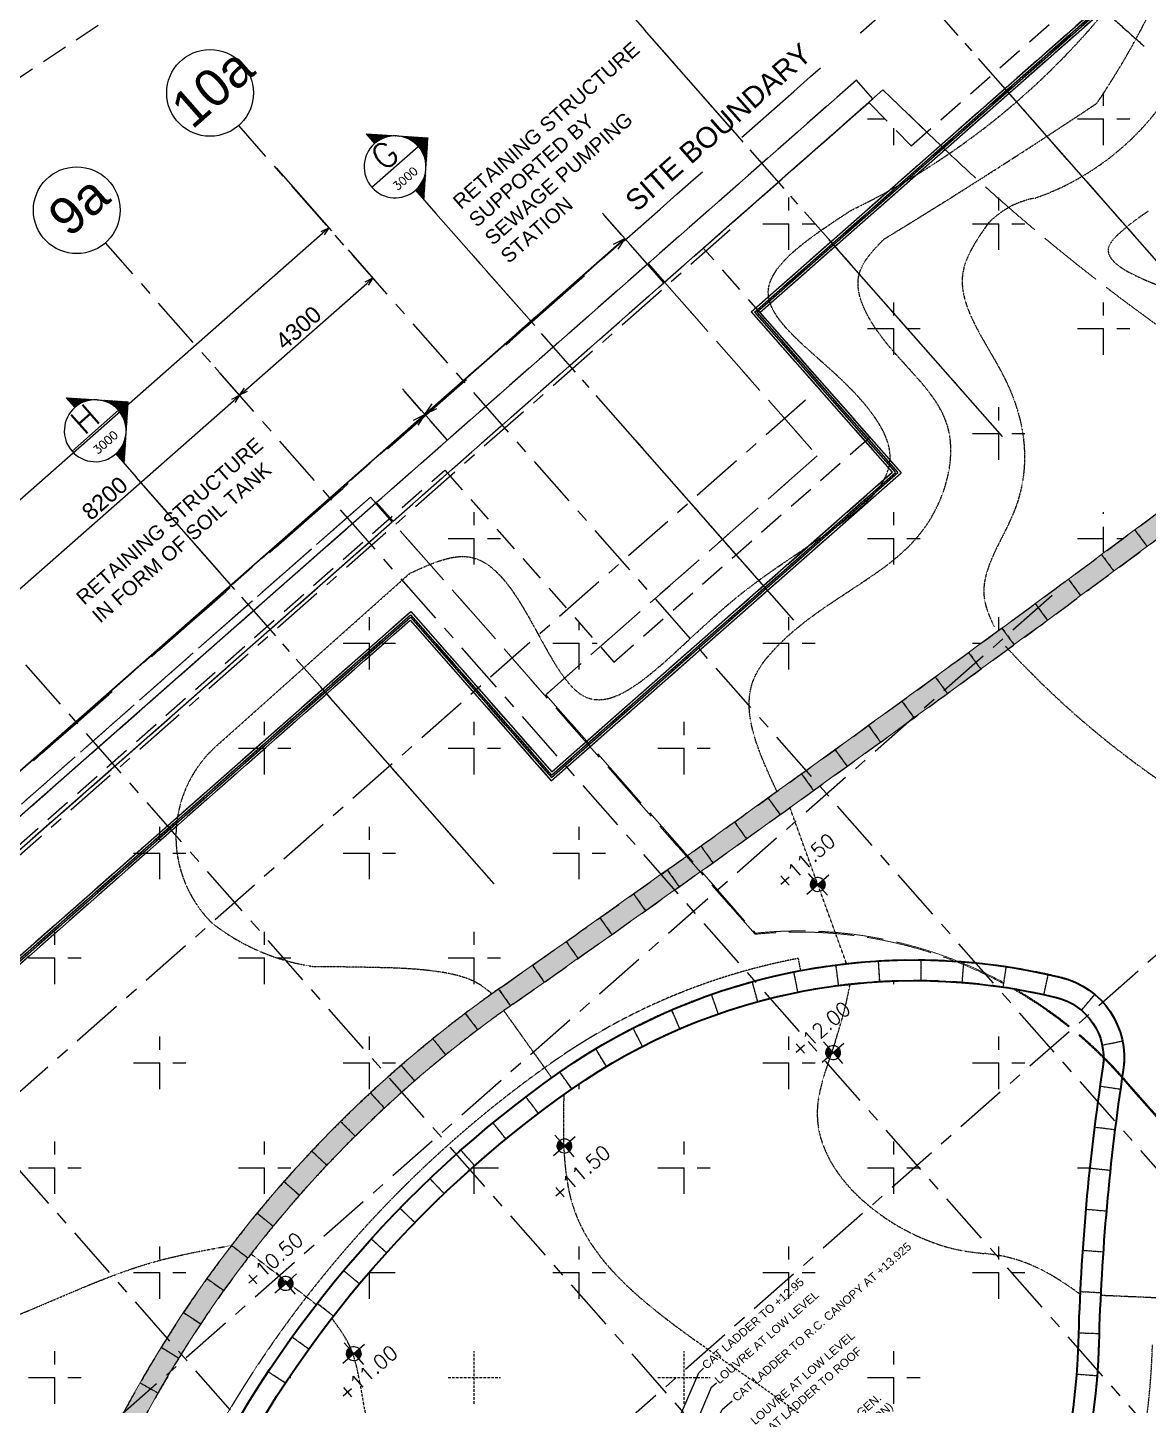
# Model space of a CAD drawing. Header units: millimetres. Extents: x 832728086 to 834530684, y 817551485 to 818349469.
# Drawn here: x 834313775 to 834340922, y 818011403 to 818044770 of the extents above; entities that cross this region are included whole.
import ezdxf
from ezdxf.enums import TextEntityAlignment as Align

# ---------------------------------------------------------------- set-up
doc = ezdxf.new("R2010")
doc.units = ezdxf.units.MM
doc.header["$LTSCALE"] = 100
for name, pattern in [('CENTER', [2, 1.25, -0.25, 0.25, -0.25]), ('Grid Line', [22.225, 12.7, -3.175, 3.175, -3.175]), ('Hidden', [9.525, 6.35, -3.175]), ('HIDDEN2', [4.7625, 3.175, -1.5875])]:
    doc.linetypes.add(name, pattern=pattern)
for name, color, linetype in [('+C-160', 160, 'Hidden'), ('000-Tactile-l', 8, 'Continuous'), ('DLN020__', 6, 'Continuous'), ('DLN030_1', 1, 'Continuous'), ('DLN040__', 7, 'Continuous'), ('DLN051__', 7, 'Continuous'), ('DLN052__', 7, 'Continuous'), ('DLN210__', 7, 'Continuous'), ('DLN240__', 1, 'Continuous'), ('DLN910__', 3, 'Continuous'), ('LEVEL', 7, 'Continuous'), ('MARK', 7, 'Continuous')]:
    doc.layers.add(name, color=color, linetype=linetype)
for name, color, linetype, lineweight in [('000-edge seating element-b', 4, 'Continuous', 20), ('000-edge seating element-h', 253, 'Continuous', 0), ('000-LAYOUT PROPOSAL W8', 1, 'Continuous', 35), ('A-WALL', 7, 'Continuous', 9), ('A030_2', 1, 'Continuous', 0)]:
    doc.layers.add(name, color=color, linetype=linetype, lineweight=lineweight)
doc.styles.add('romans', font='romans.shx')
doc.styles.get("Standard").update_dxf_attribs({"font": 'swiss.ttf'})
doc.styles.add('Swis721tBT', font='swissl.ttf')
doc.styles.add('SWISS MD BT', font='swiss.ttf')
doc.dimstyles.new('INTDIM', dxfattribs={"dimtxt": 200, "dimasz": 125, "dimexe": 100, "dimexo": 150, "dimgap": 80, "dimtad": 1, "dimdec": 0, "dimzin": 9, "dimdsep": 46, "dimtxsty": 'Swis721tBT', "dimblk": 'OPEN30', "dimcen": -125, "dimclrd": 256, "dimclre": 256, "dimclrt": 2, "dimaunit": 1, "dimadec": 1, "dimazin": 0, "dimtfac": 0.444444, "dimtdec": 0, "dimtix": 1, "dimtmove": 2, "dimatfit": 3, "dimldrblk": 'OPEN30', "dimfxl": 0, "dimtolj": 1, "dimlwd": -1, "dimlwe": -1, "dimarcsym": 0})

# ---------------------------------------------------------------- blocks, each defined once
blk = doc.blocks.new('_Open30')
at = {"color": 0, "linetype": 'ByBlock', "lineweight": -2}
for p, q in [((-1, 0.27), (0, 0)), ((0, 0), (-1, -0.27)), ((0, 0), (-1, 0))]:
    blk.add_line(p, q, dxfattribs=at)
blk = doc.blocks.new('*D24')
at = {"layer": 'Defpoints', "color": 0}
for p in [(834318210, 818036661), (834318911, 818035865), (834312055, 818031244)]:
    blk.add_point(p, dxfattribs=at)
at = {"layer": 'DLN030_1', "linetype": 'Continuous'}
for p, q in [((834318310, 818036549), (834318977, 818035790)), ((834312906, 818030580), (834318761, 818035733)), ((834312154, 818031131), (834312822, 818030373))]:
    blk.add_line(p, q, dxfattribs=at)
at = {"layer": 'DLN030_1', "xscale": 200, "yscale": 200, "zscale": 200}
for p, rotation in [((834318911, 818035865), 41.35019658542596), ((834312756, 818030448), 221.3501965854259)]:
    blk.add_blockref('_Open30', p, dxfattribs=dict(at, rotation=rotation))
at = {"layer": 'DLN030_1', "color": 2, "insert": (834315645, 818033371), "char_height": 400, "attachment_point": 5, "rotation": 41.3502, "style": 'Swis721tBT'}
blk.add_mtext('\\A1;8200', dxfattribs=at)
blk = doc.blocks.new('*D25')
at = {"layer": 'Defpoints', "color": 0}
for p in [(834321438, 818039502), (834322139, 818038706), (834318210, 818036661)]:
    blk.add_point(p, dxfattribs=at)
at = {"layer": 'DLN030_1', "linetype": 'Continuous'}
for p, q in [((834321538, 818039390), (834322205, 818038631)), ((834319061, 818035997), (834321989, 818038574)), ((834318310, 818036549), (834318977, 818035790))]:
    blk.add_line(p, q, dxfattribs=at)
at = {"layer": 'DLN030_1', "xscale": 200, "yscale": 200, "zscale": 200}
for p, rotation in [((834322139, 818038706), 41.35019658542596), ((834318911, 818035865), 221.3501965854259)]:
    blk.add_blockref('_Open30', p, dxfattribs=dict(at, rotation=rotation))
at = {"layer": 'DLN030_1', "color": 2, "insert": (834320337, 818037500), "char_height": 400, "attachment_point": 5, "rotation": 41.3502, "style": 'Swis721tBT'}
blk.add_mtext('\\A1;4300', dxfattribs=at)
blk = doc.blocks.new('*D27')
at = {"layer": 'Defpoints', "color": 0}
for p in [(834319694, 818041484), (834321070, 818039921), (834269173, 817997022)]:
    blk.add_point(p, dxfattribs=at)
at = {"layer": 'DLN030_1', "linetype": 'Continuous'}
for p, q in [((834319793, 818041372), (834321136, 818039846)), ((834270699, 817995591), (834320919, 818039789)), ((834269272, 817996909), (834270615, 817995384))]:
    blk.add_line(p, q, dxfattribs=at)
at = {"layer": 'DLN030_1', "xscale": 200, "yscale": 200, "zscale": 200}
for p, rotation in [((834321070, 818039921), 41.35019658542596), ((834270548, 817995459), 221.3501965854259)]:
    blk.add_blockref('_Open30', p, dxfattribs=dict(at, rotation=rotation))
at = {"layer": 'DLN030_1', "color": 2, "insert": (834294850, 818017825), "char_height": 400, "attachment_point": 1, "rotation": 41.3502, "line_spacing_factor": 0.938532, "style": 'Swis721tBT'}
blk.add_mtext('\\A1;67300', dxfattribs=at)
blk = doc.blocks.new('*X12')
at = {"color": 0}
for p, q in [((56740, 54725), (57147, 54725)), ((56753, 54738), (57135, 54738)), ((56765, 54750), (57122, 54750)), ((56778, 54762), (57110, 54762)), ((56790, 54775), (57097, 54775)), ((56803, 54788), (57085, 54788)), ((56815, 54800), (57072, 54800)), ((56828, 54812), (57060, 54812)), ((56840, 54825), (57047, 54825)), ((56853, 54838), (57035, 54838)), ((56865, 54850), (57022, 54850)), ((56878, 54862), (57010, 54862)), ((56890, 54875), (56997, 54875)), ((56903, 54888), (56985, 54888)), ((56915, 54900), (56972, 54900)), ((56928, 54912), (56960, 54912)), ((56940, 54925), (56947, 54925)), ((56428, 54412), (56428, 54412)), ((56440, 54425), (56442, 54425)), ((56453, 54438), (56456, 54438)), ((56465, 54450), (56471, 54450)), ((56478, 54462), (56487, 54462)), ((56490, 54475), (56503, 54475)), ((56503, 54488), (56521, 54488)), ((56515, 54500), (56540, 54500)), ((56528, 54512), (56560, 54512)), ((56540, 54525), (56582, 54525)), ((56553, 54538), (56606, 54538)), ((56565, 54550), (56632, 54550)), ((56578, 54562), (56661, 54562)), ((56590, 54575), (56694, 54575)), ((56603, 54588), (56732, 54588)), ((56615, 54600), (56781, 54600)), ((56628, 54612), (56853, 54612)), ((56640, 54625), (57247, 54625)), ((56653, 54638), (57235, 54638)), ((56665, 54650), (57222, 54650)), ((56678, 54662), (57210, 54662)), ((56690, 54675), (57197, 54675)), ((56703, 54688), (57185, 54688)), ((56715, 54700), (57172, 54700)), ((56728, 54712), (57160, 54712)), ((57034, 54612), (57260, 54612)), ((57107, 54600), (57272, 54600)), ((57155, 54588), (57285, 54588)), ((57194, 54575), (57297, 54575)), ((57227, 54562), (57310, 54562)), ((57256, 54550), (57322, 54550)), ((57282, 54538), (57335, 54538)), ((57305, 54525), (57347, 54525)), ((57327, 54512), (57360, 54512)), ((57348, 54500), (57372, 54500)), ((57366, 54488), (57385, 54488)), ((57384, 54475), (57397, 54475)), ((57401, 54462), (57410, 54462)), ((57417, 54450), (57422, 54450)), ((57432, 54438), (57435, 54438)), ((57446, 54425), (57447, 54425)), ((57460, 54412), (57460, 54412)), ((56078, 54062), (56219, 54062)), ((56090, 54075), (56223, 54075)), ((56103, 54088), (56227, 54088)), ((56115, 54100), (56231, 54100)), ((56128, 54112), (56235, 54112)), ((56140, 54125), (56239, 54125)), ((56153, 54138), (56244, 54138)), ((56165, 54150), (56249, 54150)), ((56178, 54162), (56254, 54162)), ((56190, 54175), (56260, 54175)), ((56203, 54188), (56265, 54188)), ((56215, 54200), (56271, 54200)), ((56228, 54212), (56278, 54212)), ((56240, 54225), (56284, 54225)), ((56253, 54238), (56291, 54238)), ((56265, 54250), (56298, 54250)), ((56278, 54262), (56306, 54262)), ((56290, 54275), (56314, 54275)), ((56303, 54288), (56322, 54288)), ((56315, 54300), (56331, 54300)), ((56328, 54312), (56340, 54312)), ((56340, 54325), (56349, 54325)), ((56353, 54338), (56359, 54338)), ((56365, 54350), (56369, 54350)), ((56378, 54362), (56380, 54362)), ((56390, 54375), (56391, 54375)), ((56403, 54388), (56403, 54388)), ((57485, 54388), (57485, 54388)), ((57496, 54375), (57497, 54375)), ((57508, 54362), (57510, 54362)), ((57518, 54350), (57522, 54350)), ((57529, 54338), (57535, 54338)), ((57538, 54325), (57547, 54325)), ((57548, 54312), (57560, 54312)), ((57557, 54300), (57572, 54300)), ((57565, 54288), (57585, 54288)), ((57574, 54275), (57597, 54275)), ((57582, 54262), (57610, 54262)), ((57589, 54250), (57622, 54250)), ((57596, 54238), (57635, 54238)), ((57603, 54225), (57647, 54225)), ((57610, 54212), (57660, 54212)), ((57616, 54200), (57672, 54200)), ((57622, 54188), (57685, 54188)), ((57628, 54175), (57697, 54175)), ((57634, 54162), (57710, 54162)), ((57639, 54150), (57722, 54150)), ((57644, 54138), (57735, 54138)), ((57648, 54125), (57747, 54125)), ((57653, 54112), (57760, 54112)), ((57657, 54100), (57772, 54100)), ((57661, 54088), (57785, 54088)), ((57665, 54075), (57797, 54075)), ((57668, 54062), (57810, 54062)), ((55890, 53875), (56194, 53875)), ((55903, 53888), (56194, 53888)), ((55915, 53900), (56194, 53900)), ((55928, 53912), (56195, 53912)), ((55940, 53925), (56196, 53925)), ((55953, 53938), (56197, 53938)), ((55965, 53950), (56198, 53950)), ((55978, 53962), (56200, 53962)), ((55990, 53975), (56201, 53975)), ((56003, 53988), (56203, 53988)), ((56015, 54000), (56206, 54000)), ((56028, 54012), (56208, 54012)), ((56040, 54025), (56210, 54025)), ((56053, 54038), (56213, 54038)), ((56065, 54050), (56216, 54050)), ((57671, 54050), (57822, 54050)), ((57674, 54038), (57835, 54038)), ((57677, 54025), (57847, 54025)), ((57680, 54012), (57860, 54012)), ((57682, 54000), (57872, 54000)), ((57684, 53988), (57885, 53988)), ((57686, 53975), (57897, 53975)), ((57688, 53962), (57910, 53962)), ((57689, 53950), (57922, 53950)), ((57691, 53938), (57935, 53938)), ((57692, 53925), (57947, 53925)), ((57692, 53912), (57960, 53912)), ((57693, 53900), (57972, 53900)), ((57694, 53888), (57985, 53888)), ((57694, 53875), (57997, 53875))]:
    blk.add_line(p, q, dxfattribs=at)
blk = doc.blocks.new('SECHL-B')
at = {"layer": 'MARK'}
for p, q in [((0, 2561), (1061, 1500)), ((0, 2561), (0, 2250)), ((-750, 1500), (750, 1500)), ((0, 439), (1061, 1500)), ((0, 750), (0, 0))]:
    blk.add_line(p, q, dxfattribs=at)
for start, end in [(90, 270), (270, 90)]:
    blk.add_arc((0, 1500), 750, start, end, dxfattribs=at)
at = {"layer": 'MARK', "rotation": 269.9999999999879}
blk.add_blockref('*X12', (-53868, 58444), dxfattribs=at)
at = {"layer": 'MARK', "style": 'romans'}
for tag, height, p in [('SECHL1', 600, (0, 1875)), ('SECHL2', 200, (0, 1125))]:
    blk.add_attdef(tag, text='', height=height, rotation=360, dxfattribs=at).set_placement(p, align=Align.MIDDLE)
blk = doc.blocks.new('*X5')
at = {"color": 0}
for p, q in [((45956, 42700), (46156, 42700)), ((45956, 42694), (46156, 42694)), ((45957, 42688), (46156, 42688)), ((45957, 42681), (46156, 42681)), ((45958, 42675), (46156, 42675)), ((45959, 42669), (46156, 42669)), ((45960, 42662), (46156, 42662)), ((45962, 42656), (46156, 42656)), ((45964, 42650), (46156, 42650)), ((45965, 42644), (46156, 42644)), ((45968, 42638), (46156, 42638)), ((45970, 42631), (46156, 42631)), ((45973, 42625), (46156, 42625)), ((45975, 42619), (46156, 42619)), ((45978, 42612), (46156, 42612)), ((45982, 42606), (46156, 42606)), ((45986, 42600), (46156, 42600)), ((45990, 42594), (46156, 42594)), ((45994, 42588), (46156, 42588)), ((45999, 42581), (46156, 42581)), ((46004, 42575), (46156, 42575)), ((46009, 42569), (46156, 42569)), ((46015, 42562), (46156, 42562)), ((46022, 42556), (46156, 42556)), ((46029, 42550), (46156, 42550)), ((46037, 42544), (46156, 42544)), ((46047, 42538), (46156, 42538)), ((46057, 42531), (46156, 42531)), ((46069, 42525), (46156, 42525)), ((46083, 42519), (46156, 42519)), ((46102, 42512), (46156, 42512)), ((46133, 42506), (46156, 42506))]:
    blk.add_line(p, q, dxfattribs=at)
blk = doc.blocks.new('*X4')
at = {"color": 0}
for p, q in [((46156, 42900), (46200, 42900)), ((46156, 42894), (46222, 42894)), ((46156, 42888), (46238, 42888)), ((46156, 42881), (46250, 42881)), ((46156, 42875), (46261, 42875)), ((46156, 42869), (46271, 42869)), ((46156, 42862), (46279, 42862)), ((46156, 42856), (46287, 42856)), ((46156, 42850), (46294, 42850)), ((46156, 42844), (46300, 42844)), ((46156, 42838), (46306, 42838)), ((46156, 42831), (46311, 42831)), ((46156, 42825), (46316, 42825)), ((46156, 42819), (46320, 42819)), ((46156, 42812), (46324, 42812)), ((46156, 42806), (46328, 42806)), ((46156, 42800), (46332, 42800)), ((46156, 42794), (46335, 42794)), ((46156, 42788), (46338, 42788)), ((46156, 42781), (46341, 42781)), ((46156, 42775), (46343, 42775)), ((46156, 42769), (46345, 42769)), ((46156, 42762), (46347, 42762)), ((46156, 42756), (46349, 42756)), ((46156, 42750), (46351, 42750)), ((46156, 42744), (46352, 42744)), ((46156, 42738), (46353, 42738)), ((46156, 42731), (46354, 42731)), ((46156, 42725), (46355, 42725)), ((46156, 42719), (46355, 42719)), ((46156, 42712), (46356, 42712)), ((46156, 42706), (46356, 42706))]:
    blk.add_line(p, q, dxfattribs=at)
blk = doc.blocks.new('ELFIN')
at = {"layer": 'LEVEL'}
for p, q in [((0, 0.5), (0, 0)), ((0, 0), (-0.5, 0)), ((0, 0), (0, -0.5)), ((0.5, 0), (0, 0))]:
    blk.add_line(p, q, dxfattribs=at)
for start, end in [(90, 180), (180, 270), (0, 90), (270, 0)]:
    blk.add_arc((0, 0), 0.25, start, end, dxfattribs=at)
at = {"layer": 'LEVEL', "xscale": 0.00125, "yscale": 0.00125, "zscale": 0.00125}
for name in ['*X4', '*X5']:
    blk.add_blockref(name, (-57.695, -53.381), dxfattribs=at)
at = {"layer": 'LEVEL', "style": 'romans'}
blk.add_attdef('ELFIN', (0.254, 0.347), '', height=0.5, dxfattribs=at)
blk = doc.blocks.new('tactile')
at = {"layer": '000-Tactile-l', "ltscale": 5e-05}
for radius, start, end in [(19.691, 262.7741, 352.5381), (19.516, 262.7863, 352.5256), (19.341, 262.7987, 352.513)]:
    blk.add_arc((834323.328, 818015.51), radius, start, end, dxfattribs=at)
blk = doc.blocks.new('A$C062A3D83')
at = {"layer": '+C-160', "ltscale": 10}
for p, q in [((18266, 33315), (9599, 43164)), ((14052, 29606), (5384, 39455)), ((9001, 25161), (333, 35010)), ((1740, 18771), (-6927, 28620))]:
    blk.add_line(p, q, dxfattribs=at)
at = {"layer": '+C-160'}
for p, q in [((7968, 32626, 0), (17171, 40726, 0)), ((11845, 36645), (16835, 41036)), ((8045, 32621, 0), (17212, 40689, 0)), ((8102, 32617, 0), (17241, 40662, 0)), ((8179, 32612, 0), (17282, 40624, 0)), ((10517, 38234, 0), (5473, 33795, 0)), ((10914, 37784, 0), (10517, 38234, 0)), ((5869, 33344, 0), (10914, 37784, 0)), ((16502, 36665), (16502, 37935)), ((6808, 34170), (10813, 37695)), ((10813, 37695), (11845, 36645)), ((10787, 37300), (11201, 37300)), ((11422, 36665), (11422, 37076)), ((15867, 37300), (17137, 37300)), ((8882, 34125), (8882, 35395)), ((13962, 34125), (13962, 35395)), ((5454, 33778, 0), (4363, 35019, 0)), ((8247, 34760), (9517, 34760)), ((13327, 34760), (14597, 34760)), ((66, 30137, 0), (4909, 34398, 0)), ((4909, 34398, 0), (66, 30137, 0)), ((10838, 29591), (6808, 34170)), ((5454, 33778, 0), (-1104, 28007, 0)), ((5851, 33328, 0), (5454, 33778, 0)), ((5473, 33795, 0), (5869, 33344, 0)), ((-707, 27556, 0), (5851, 33328, 0)), ((11422, 31585), (11422, 32855)), ((16502, 31585), (16502, 32855)), ((7968, 32626, 0), (11386, 28742, 0)), ((8045, 32621, 0), (11463, 28737, 0)), ((8102, 32617, 0), (11520, 28733, 0)), ((8179, 32612, 0), (11598, 28728, 0)), ((10787, 32220), (12057, 32220)), ((15867, 32220), (17137, 32220)), ((612, 29517, 0), (-479, 30757, 0)), ((-11033, 20369, 0), (66, 30137, 0)), ((66, 30137, 0), (-11033, 20369, 0)), ((13962, 29045), (13962, 30315)), ((4644, 24140), (10838, 29591)), ((13327, 29680), (14597, 29680)), ((-9781, 19704), (548, 28795)), ((548, 28795), (4644, 24140)), ((3126, 21272), (11598, 28728, 0)), ((3131, 21350, 0), (11520, 28733, 0)), ((3135, 21406), (11463, 28737, 0)), ((3140, 21484, 0), (11386, 28742, 0)), ((-1122, 27991, 0), (-49616, -14688, 0)), ((-726, 27540, 0), (-1122, 27991, 0)), ((-1104, 28007, 0), (-707, 27556, 0)), ((1262, 26505), (1262, 27775)), ((11422, 26505), (11422, 27775)), ((16502, 26785), (16502, 27775)), ((-48770, -14742, 0), (-726, 27540, 0)), ((627, 27140), (1897, 27140)), ((10787, 27140), (12057, 27140)), ((15867, 27140), (16981, 27140)), ((-22948, 5414, 0), (-279, 25367, 0)), ((-279, 25367, 0), (3140, 21484)), ((-22912, 5373, 0), (-283, 25290, 0)), ((-22885, 5343, 0), (-287, 25233, 0)), ((-22849, 5301, 0), (-292, 25156, 0)), ((-1278, 23965), (-1278, 25235)), ((-292, 25156, 0), (3126, 21272)), ((-287, 25233, 0), (3131, 21350)), ((-283, 25290, 0), (3135, 21406)), ((3802, 23965), (3802, 25098)), ((8882, 23965), (8882, 25235)), ((13962, 24912), (13962, 25235)), ((-1913, 24600), (-643, 24600)), ((3167, 24600), (4240, 24600)), ((8247, 24600), (9517, 24600)), ((13327, 24600), (13537, 24600)), ((-3818, 21425), (-3818, 22695)), ((1262, 21425), (1262, 22695)), ((6342, 21425), (6342, 22695)), ((-4453, 22060), (-3183, 22060)), ((627, 22060), (1897, 22060)), ((5707, 22060), (6977, 22060)), ((-6358, 18885), (-6358, 20155)), ((-1278, 18885), (-1278, 20155)), ((3802, 18885), (3802, 20155)), ((-6993, 19520), (-5723, 19520)), ((-1913, 19520), (-643, 19520)), ((3167, 19520), (4437, 19520)), ((-8898, 16345), (-8898, 17615)), ((-3818, 16345), (-3818, 17615)), ((1262, 16345), (1262, 17615)), ((-9533, 16980), (-8263, 16980)), ((-4453, 16980), (-3183, 16980)), ((627, 16980), (1897, 16980)), ((11422, 16345), (11422, 16423)), ((-6358, 13805), (-6358, 15075)), ((-1278, 13805), (-1278, 15075)), ((8882, 13805), (8882, 15075)), ((13962, 13805), (13962, 15075)), ((-6993, 14440), (-5723, 14440)), ((-1913, 14440), (-643, 14440)), ((8247, 14440), (9517, 14440)), ((13327, 14440), (14597, 14440)), ((3802, 13805), (3802, 13930)), ((-8898, 11265), (-8898, 12535)), ((-3818, 11265), (-3818, 12535)), ((6342, 11265), (6342, 12535)), ((11422, 11265), (11422, 12535)), ((-9533, 11900), (-8263, 11900)), ((-4453, 11900), (-3183, 11900)), ((1212, 11900), (1897, 11900)), ((1262, 11265), (1262, 11944)), ((5707, 11900), (6977, 11900)), ((10787, 11900), (12057, 11900)), ((15867, 11900), (16168, 11900)), ((-6358, 8725), (-6358, 9995)), ((3802, 8725), (3802, 9995)), ((8882, 8725), (8882, 9995)), ((13962, 8725), (13962, 9995)), ((-6993, 9360), (-5723, 9360)), ((-1289, 9360), (-643, 9360)), ((-1278, 8725), (-1278, 9372)), ((3167, 9360), (4437, 9360)), ((8247, 9360), (9517, 9360)), ((13327, 9360), (14597, 9360)), ((-8898, 6185), (-8898, 7455)), ((11422, 6185), (11422, 7455)), ((-9533, 6820), (-8263, 6820)), ((-3224, 6820), (-3183, 6820)), ((10787, 6820), (12057, 6820))]:
    blk.add_line(p, q, dxfattribs=at)
at = {"layer": '+C-160', "lineweight": 18, "ltscale": 2}
for p, q in [((11159, 37999), (5870, 33345)), ((12248, 36953), (11159, 37999)), ((5870, 33345), (9569, 29141)), ((9569, 29141), (2993, 23353)), ((-1254, 28141), (-49749, -14538)), ((-1254, 28141), (-49749, -14538)), ((-49749, -14538), (-1254, 28141)), ((8064, 17553), (-1254, 28141)), ((2993, 23353), (8074, 17579)), ((50716, -24251), (17025, 13988)), ((17044, 14005), (31430, -2304))]:
    blk.add_line(p, q, dxfattribs=at)
at = {"layer": '+C-160', "ltscale": 0.04}
for p, q in [((17257, 27345), (17555, 26944)), ((16454, 26749), (16752, 26348)), ((15650, 26155), (15947, 25752)), ((14845, 25561), (15142, 25158)), ((14039, 24969), (14335, 24566)), ((13233, 24378), (13528, 23974)), ((12425, 23788), (12720, 23384)), ((11617, 23199), (11911, 22795)), ((10808, 22611), (11101, 22207)), ((9998, 22025), (10291, 21620)), ((9187, 21440), (9479, 21034)), ((8375, 20856), (8667, 20450)), ((7563, 20273), (7854, 19866)), ((6749, 19691), (7040, 19284)), ((5935, 19111), (6225, 18704)), ((5120, 18532), (5409, 18124)), ((4303, 17954), (4592, 17546)), ((3487, 17377), (3775, 16968)), ((2669, 16802), (2956, 16393)), ((10085, 16313), (10021, 16809)), ((11081, 16406), (11051, 16905)), ((12080, 16431), (12085, 16931)), ((13079, 16387), (13118, 16885)), ((14072, 16274), (14146, 16768)), ((8126, 15921), (7994, 16403)), ((9099, 16151), (9001, 16641)), ((15055, 16092), (15163, 16580)), ((1850, 16227), (2138, 15818)), ((7171, 15625), (7006, 16097)), ((15967, 15712), (16289, 16094)), ((6239, 15263), (6042, 15723)), ((1042, 15638), (1344, 15239)), ((255, 15022), (570, 14633)), ((5334, 14838), (5106, 15283)), ((4460, 14351), (4202, 14780)), ((16469, 14868), (16959, 14969)), ((-511, 14379), (-184, 14001)), ((3622, 13806), (3335, 14215)), ((-1256, 13711), (-916, 13345)), ((16414, 13876), (16909, 13805)), ((2814, 13217), (2512, 13615)), ((-1977, 13019), (-1625, 12664)), ((2029, 12597), (1712, 12984)), ((16281, 12885), (16778, 12823)), ((-2675, 12303), (-2311, 11960)), ((1268, 11949), (937, 12324)), ((16167, 11892), (16664, 11839)), ((-3348, 11563), (-2973, 11233)), ((531, 11273), (186, 11635)), ((-3996, 10802), (-3610, 10484)), ((-180, 10570), (-538, 10919)), ((16071, 10896), (16569, 10853)), ((-4618, 10019), (-4221, 9714)), ((-864, 9841), (-1235, 10176)), ((15993, 9899), (16492, 9865)), ((-1521, 9087), (-1904, 9408)), ((-5213, 9215), (-4807, 8925)), ((15934, 8901), (16433, 8876)), ((-5781, 8392), (-5365, 8115)), ((-2149, 8309), (-2544, 8615)), ((-2747, 7507), (-3153, 7799)), ((15893, 7902), (16393, 7886)), ((-6321, 7551), (-5896, 7288)), ((-6833, 6692), (-6399, 6443)), ((-3315, 6684), (-3731, 6960)), ((15847, 6903), (16345, 6865))]:
    blk.add_line(p, q, dxfattribs=at)
at = {"layer": '+C-160', "ltscale": 5e-05}
for p, q in [((-5028, 22074), (-299, 26295)), ((10278, 16840), (8906, 20621)), ((3140, 14077), (1977, 15704)), ((-4147, 9811), (-2565, 8587)), ((16430, 8814), (23721, 8498))]:
    blk.add_line(p, q, dxfattribs=at)
at = {"layer": '+C-160', "ltscale": 0.01}
blk.add_line((9105, 16967), (9160, 16672), dxfattribs=at)
at = {"layer": '+C-160', "ltscale": 0.1}
for p, q in [((1262, 6185), (1262, 7455)), ((6342, 6185), (6342, 7455)), ((627, 6820), (1897, 6820)), ((5707, 6820), (6977, 6820))]:
    blk.add_line(p, q, dxfattribs=at)
at = {"layer": '+C-160'}
blk.add_polyline3d([(-7056, 40086, 0), (-15384, 34549, 0), (-17735, 32987, 0), (-20648, 31035, 0), (-23547, 29062, 0), (-24202, 28612, 0), (-27563, 26278, 0), (-31550, 23455, 0), (-32197, 22992, 0), (-35510, 20592, 0), (-37489, 19138, 0), (-39440, 17689, 0), (-40930, 16573, 0), (-47399, 11707, 0), (-55390, 5696, 0), (-63209, -545, 0), (-66288, -3003, 0), (-67610, -4057, 0), (-71028, -6786, 0), (-78847, -13027, 0), (-86666, -19268, 0), (-88540, -20678, 0)], dxfattribs=at)
at = {"layer": '+C-160', "ltscale": 3}
blk.add_arc((46572, 72293), 44165, 222.6243, 277.571, dxfattribs=at)
at = {"layer": '+C-160', "ltscale": 5e-05}
for centre, radius, start, end in [((2499, 51482), 18197, 295.7008, 323.7069), ((725, 48260), 18863, 325.8642, 334.6187), ((12726, 41451), 6430, 289.165, 340.6184), ((-66877, 162399), 149936, 301.37254, 303.71105), ((15216, 33326), 2087, 100.4702, 136.4202), ((20858, 30036), 5997, 123.0358, 132.219), ((17412, 33828), 873, 131.9253, 150.4928), ((16908, 34114), 294, 150.7305, 214.3393), ((17297, 34366), 757, 213.4747, 233.7502), ((18084, 35390), 2048, 232.9292, 242.4739), ((20080, 39320), 6456, 242.8814, 250.2917), ((30527, 39587), 22266, 222.5201, 256.3851), ((-3017, 19919), 2948, 133.0253, 224.9665), ((-1884, 21917), 5198, 231.7471, 261.9912), ((-1936, 57265), 40501, 269.0058, 269.1754), ((-3187, -73790), 90560, 88.48962, 89.57713), ((-1195, 3256), 13489, 85.4995, 88.3257), ((-722, 9012), 7713, 81.7408, 85.6401), ((-231, 12297), 4393, 76.5982, 81.9288), ((193, 14038), 2600, 69.8094, 76.7988), ((530, 14924), 1653, 56.5515, 70.1644), ((-82, 14096), 2681, 48.7187, 55.3832), ((1738, 17880), 8760, 345.0163, 349.9144), ((-2147, 18968), 12795, 341.8148, 344.8071), ((92469, -12720), 86987, 161.43529, 161.95163), ((16022, 12238), 6570, 162.3414, 165.4082), ((13054, 13009), 3503, 165.3829, 170.7724), ((31292, 12902), 27873, 178.4217, 180.1649), ((11752, 13216), 2185, 170.6436, 202.9666), ((12704, 12812), 9284, 179.9368, 185.0563), ((12458, 13486), 2940, 202.4556, 214.7186), ((9135, 12502), 5701, 185.111, 190.5091), ((13285, 14069), 3952, 214.8341, 226.7461), ((7167, 12104), 3695, 190.0054, 214.325), ((14207, 15091), 5328, 227.053, 250.5634), ((8598, 13059), 5415, 214.1421, 222.6546), ((13836, 14000), 4176, 250.3819, 260.9453), ((14472, 18587), 8807, 261.5586, 264.3854), ((12886, 3183), 6679, 81.2033, 83.7736), ((13384, 6375), 3449, 69.8069, 81.2842), ((10833, 15162), 8483, 222.8708, 230.4026), ((13136, 5753), 4118, 61.9124, 69.5475), ((11817, 3378), 6835, 52.9913, 61.5295), ((17190, 22847), 18457, 230.4012, 234.8398), ((-8710, 3326), 8173, 34.4814, 37.0899), ((-4690, 6092), 3294, 30.1378, 34.4027), ((-3683, 6677), 2129, 17.0875, 30.1467), ((-4933, 6281), 3440, 11.1429, 17.2669), ((-8725, 5497), 7312, 9.4875, 11.4302)]:
    blk.add_arc(centre, radius, start, end, dxfattribs=at)
at = {"layer": '+C-160', "lineweight": 18, "ltscale": 2}
for centre, radius, start, end in [((46572, 72293), 49265, 225.8354, 266.4194), ((9131, 7187), 10420, 40.7443, 95.8752), ((9139, 7250), 10384, 68.1919, 95.8874), ((9132, 7190), 10442, 40.7412, 68.2787)]:
    blk.add_arc(centre, radius, start, end, dxfattribs=at)
at = {"layer": '+C-160'}
for centre, radius, start, end in [((-386888, 571159), 677545, 305.017774, 307.004853), ((-386888, 571159), 678045, 305.017774, 307.004853), ((11938, 1953), 14979, 76.3534, 125.0178), ((11938, 1953), 14979, 76.3534, 125.0178), ((11938, 1953), 14479, 76.3534, 125.0178), ((11938, 1953), 14479, 76.3534, 125.0178), ((15000, 14565), 2000, 351.3444, 76.3534), ((15000, 14565), 2000, 351.3444, 76.3534), ((18969, -8082), 29732, 125.0178, 154.7015), ((15000, 14565), 1500, 351.3444, 76.3534), ((15000, 14565), 1500, 351.3444, 76.3534), ((18969, -8082), 29232, 125.0178, 154.7015), ((18969, -8082), 27232, 125.0178, 154.7015), ((18969, -8082), 27232, 125.0178, 154.7015), ((70006, 6192), 54140, 171.3444, 178.4469), ((70006, 6192), 54140, 171.3444, 178.4469), ((70006, 6192), 53640, 171.3444, 178.4469), ((70006, 6192), 53640, 171.3444, 178.4469), ((18969, -8082), 26732, 125.0178, 154.7015), ((18969, -8082), 26732, 125.0178, 154.7015), ((595, 8067), 15297, 311.8583, 358.4714), ((595, 8067), 15297, 311.8583, 358.4714), ((567, 8075), 15825, 311.9871, 358.4469), ((567, 8075), 15825, 311.9871, 358.4469)]:
    blk.add_arc(centre, radius, start, end, dxfattribs=at)
at = {"layer": '+C-160', "ltscale": 0.01}
for centre, radius, start, end in [((11938, 1953), 15279, 100.6856, 125.0178), ((11938, 1953), 14979, 100.6856, 125.0178), ((18969, -8082), 27532, 125.0178, 154.7015), ((18969, -8082), 27232, 125.0178, 154.7015), ((567, 8075), 23125, 260.0407, 358.7579), ((567, 8075), 23125, 260.0407, 358.4469), ((567, 8075), 22625, 260.0407, 358.7579), ((567, 8075), 22625, 260.0407, 358.7579), ((567, 8075), 22325, 260.0407, 358.7579), ((567, 8075), 17125, 260.0407, 358.4469)]:
    blk.add_arc(centre, radius, start, end, dxfattribs=at)
at = {"layer": '+C-160', "ltscale": 0.1}
for centre, radius, start, end in [((69764, 96248), 108743, 234.46426, 235.3511), ((39561, 13290), 41598, 189.1121, 189.7967), ((-21451, -35775), 51725, 53.5651, 55.3758), ((2987, 6989), 4485, 189.9793, 210.0185)]:
    blk.add_arc(centre, radius, start, end, dxfattribs=at)
at = {"layer": '+C-160'}
for centre, major_axis, start_param, end_param in [((46463, 72800), (-31135, 29422), 1.521069, 1.671404), ((46463, 72800), (-34362, 26572), 1.478405, 1.572544), ((-386888, 571159), (-396115, 549691), 3.128341, 3.163022), ((11938, 1953), (-1568, 14394), -0.346709, 0.502645), ((18969, -8082), (21488, 20550), 1.418881, 1.93696), ((15000, 14565), (-1488, 186), 3.114972, 4.598659), ((70006, 6192), (4168, 53979), 1.496793, 1.620756), ((18969, -8082), (-3730, 26471), 0.471186, 0.989264)]:
    blk.add_ellipse(centre, major_axis=major_axis, ratio=1, start_param=start_param, end_param=end_param, dxfattribs=at)
at = {"layer": '+C-160', "ltscale": 4}
blk.add_open_spline([(-72340, -33621), (-20541, 11966), (31258, 57553)], degree=2, dxfattribs=at)
at = {"layer": '+C-160', "ltscale": 5e-05}
for points in [[(-299, 26295), (1116, 26692), (3881, 23340), (7667, 25751), (11309, 29336), (10203, 30934), (8382, 33082), (10390, 35085, 0)], [(8591, 21011), (8056, 23789), (8557, 24482), (10745, 26130), (12194, 27433), (12744, 29779), (10890, 32363), (10572, 33492), (11180, 34384)], [(-20506, 10132), (-17178, 7548), (-13462, 7262), (-9345, 8519), (-6543, 9605), (-4618, 10019)], [(-23031, 7910), (-21791, 4542), (-18182, 2337), (-14905, 2526), (-13245, 2858), (-11165, 3139), (-9642, 3059), (-8864, 2786)]]:
    blk.add_spline(points, degree=3, dxfattribs=at)
blk.add_open_spline([(13704, 34765), (13441, 34384), (12580, 33142), (14543, 30906), (14803, 28065), (13357, 26191), (13724, 25259), (13855, 25002)], degree=3, knots=[0, 0, 0, 0, 1.295972, 4.231424, 7.283599, 9.48054, 10.312777, 10.312777, 10.312777, 10.312777], dxfattribs=at)

msp = doc.modelspace()

# ---------------------------------------------------------------- hatches: boundary and pattern name
at = {"layer": '000-edge seating element-h'}
h = msp.add_hatch(color=256, dxfattribs=at)
h.dxf.hatch_style = 1
edge = h.paths.add_edge_path()
edge.add_line((834370465.4529, 818059970.0477), (834370187.2485, 818060391.6163))
edge.add_arc((834393339.1388, 818011451.8866), 54139.7004, 115.31740016, 152.05026923)
edge.add_arc((834341539.2229, 818038936.1219), 4500.0001, 307.00484966, 332.05026577, ccw=False)
edge.add_arc((833936445.1232, 818576419.414), 677544.9606, 305.0177740333, 307.0048534519, ccw=False)
edge.add_arc((834342302.3731, 817997177.7181), 29732.2478, 125.01777403, 154.70146344)
edge.add_arc((834289854.1113, 818021968.259), 28279.7431, 323.48137329, 334.70146343, ccw=False)
edge.add_arc((834308563.1897, 818008114.8543), 5000, 250.77535094, 323.48137329, ccw=False)
edge.add_arc((834304379.5307, 817996117.6431), 7705.7499, 70.77535094, 143.49692622)
edge.add_arc((834161631.6753, 818101757.3515), 169879.999, 322.483894433, 323.496926162, ccw=False)
edge.add_arc((834296575.7603, 817998150.834), 250, 142.48389444, 322.48389444)
edge.add_arc((834161631.6733, 818101757.353), 170380.0015, 322.48389444, 323.496926154)
edge.add_arc((834304379.5307, 817996117.6431), 7205.7499, 70.77535094, 143.49692623, ccw=False)
edge.add_arc((834308563.1897, 818008114.8543), 5500, 250.77535094, 323.48137329)
edge.add_arc((834289854.1112, 818021968.259), 28779.7431, 323.48137329, 334.70146343)
edge.add_arc((834342302.3731, 817997177.7181), 29232.2478, 125.01777403, 154.70146344, ccw=False)
edge.add_arc((833936445.1233, 818576419.4138), 678044.9604, 305.0177740329, 307.0048534521)
edge.add_arc((834341539.2229, 818038936.1219), 5000, 307.00484985, 332.05026599)
edge.add_arc((834393339.1388, 818011451.8866), 53639.7004, 115.24133936, 152.05026924, ccw=False)

# ---------------------------------------------------------------- linework, layer by layer
at = {"color": 3, "elevation": -0.0172}
msp.add_lwpolyline([(834274959.9754, 817990067.8768), (834274563.5023, 817990518.3807), (834322607.3126, 818032800.5326), (834322211.264, 818033250.5499), (834273716.9721, 817990571.9406), (834274509.6304, 817989671.1382)], close=True, dxfattribs=at)
at = {"layer": '000-edge seating element-b', "color": 4}
msp.add_lwpolyline([(834370465.4529, 818059970.0477, 0.1620046445), (834345956.0186, 818036592.638, -0.1097183581), (834344548.6361, 818034943.199, -0.0086704869), (834325528.0171, 818021118.1712, 0.1302486649), (834315873.6889, 818009669.6741, -0.0489960293), (834312983.3387, 818004841.8919, -0.3283289511), (834306752.1888, 818002921.5629, 0.3284041308), (834298587.3691, 818000404.0981, -0.0044202135), (834296774.0559, 817997998.5879, -0.9999999999), (834296377.4648, 817998303.0801, 0.0044202135), (834298185.4567, 818000701.531, -0.3284041308), (834306916.8253, 818003393.6803, 0.3283289511), (834312581.5069, 818005139.4339, 0.0489960293), (834315421.6422, 818009883.3415, -0.1302486649), (834325241.1018, 818021527.6582, 0.0086704869), (834344247.6947, 818035342.4913, 0.1097183581), (834345514.339, 818036826.9864, -0.1616640745), (834370187.2485, 818060391.6163, -0.1616640745)], format="xyb", dxfattribs=at)
at = {"layer": '000-edge seating element-b', "ltscale": 0.04}
for points in [[(834340590.2424, 818032605.2028), (834340888.4847, 818032203.8906)], [(834339787.1779, 818032009.3108), (834340084.8276, 818031607.5588)], [(834338983.2349, 818031414.6046), (834339280.2913, 818031012.4137)], [(834338178.415, 818030821.0857), (834338474.8775, 818030418.4568)], [(834337372.72, 818030228.7552), (834337668.5879, 818029825.6892)], [(834336566.1516, 818029637.6145), (834336861.4243, 818029234.1123)], [(834335758.7117, 818029047.6649), (834336053.3885, 818028643.7273)], [(834334950.4019, 818028458.9077), (834335244.4822, 818028054.5356)], [(834334141.224, 818027871.3441), (834334434.7072, 818027466.5384)], [(834333331.1798, 818027284.9754), (834333624.0652, 818026879.737)], [(834332520.2711, 818026699.8029), (834332812.5581, 818026294.1327)], [(834331708.4996, 818026115.8279), (834332000.1875, 818025709.7267)], [(834330895.8671, 818025533.0516), (834331186.9553, 818025126.5204)], [(834330082.3753, 818024951.4753), (834330372.8632, 818024544.5149)], [(834329268.026, 818024371.1003), (834329557.913, 818023963.7116)], [(834328452.8211, 818023791.9279), (834328742.1065, 818023384.1118)], [(834327636.7622, 818023213.9592), (834327925.4454, 818022805.7166)], [(834326819.8512, 818022637.1957), (834327107.9315, 818022228.5274)], [(834334413.8906, 818021666.3908), (834334384.2921, 818022165.514)], [(834335413.3869, 818021691.082), (834335418.3041, 818022191.0578)], [(834326002.0899, 818022061.6384), (834326289.5667, 818021652.5454)], [(834332431.905, 818021410.7016), (834332333.8623, 818021900.995)], [(834333418.4812, 818021572.7819), (834333354.508, 818022068.6725)], [(834336412.2043, 818021646.7377), (834336451.6138, 818022145.1821)], [(834337405.5801, 818021533.5693), (834337479.294, 818022028.1057)], [(834338388.7776, 818021352.1164), (834338496.4444, 818021840.3867)], [(834325183.5298, 818021487.2176), (834325471.4132, 818021078.4106)], [(834331458.8664, 818021180.9227), (834331327.2216, 818021663.2811)], [(834330504.005, 818020884.5409), (834330339.3858, 818021356.6643)], [(834339300.3089, 818020971.9269), (834339622.7016, 818021354.1088)], [(834324375.7517, 818020897.811), (834324677.2193, 818020498.9159)], [(834329571.8738, 818020522.9693), (834329375.0651, 818020982.6065)], [(834328666.9174, 818020097.9321), (834328438.8578, 818020542.8915)], [(834323588.2504, 818020281.5744), (834323902.9613, 818019893.0424)], [(834339802.213, 818020128.3633), (834340291.907, 818020229.3573)], [(834327793.451, 818019611.456), (834327535.2279, 818020039.6158)], [(834322821.9169, 818019639.2048), (834323149.515, 818019261.4755)], [(834326955.6388, 818019065.8615), (834326668.5935, 818019475.2574)], [(834322077.6178, 818018971.429), (834322417.7326, 818018604.9294)], [(834326147.7746, 818018476.5918), (834325845.619, 818018874.966)], [(834339747.5714, 818019136.3579), (834340242.5092, 818019065.389)], [(834321356.195, 818018279.0021), (834321708.4418, 818017924.1469)], [(834325362.5138, 818017857.5209), (834325045.6707, 818018244.3159)], [(834339614.7832, 818018145.2278), (834340110.9474, 818018083.4124)], [(834320658.4647, 818017562.7074), (834321022.445, 818017219.898)], [(834324600.9552, 818017209.5148), (834324269.8678, 818017584.1895)], [(834339500.3236, 818017151.8142), (834339997.5448, 818017099.1733)], [(834319985.2159, 818016823.3551), (834320360.5181, 818016492.9792)], [(834323864.1643, 818016533.4803), (834323519.296, 818016895.5105)], [(834323153.1721, 818015830.3634), (834322795.0054, 818016179.2425)], [(834339404.2316, 818016156.4561), (834339902.3402, 818016113.0077)], [(834319337.2102, 818016061.7816), (834319723.4097, 818015744.2128)], [(834318715.1805, 818015278.8481), (834319111.8406, 818014974.4458)], [(834322468.9734, 818015101.1477), (834322098.0094, 818015436.3876)], [(834339326.5398, 818015159.4929), (834339825.366, 818015125.2518)], [(834321812.5254, 818014346.8537), (834321429.2833, 818014667.9852)], [(834318119.8305, 818014475.4403), (834318526.5024, 818014184.5487)], [(834339267.275, 818014161.2648), (834339766.6485, 818014136.2428)], [(834321184.7468, 818013568.5367), (834320789.7627, 818013875.1105)], [(834317551.8335, 818013652.4669), (834317968.0573, 818013375.4151)], [(834339226.4571, 818013162.1125), (834339726.2076, 818013146.3179)], [(834317011.832, 818012810.8589), (834317437.1369, 818012547.9601)], [(834320586.5158, 818012767.2857), (834320180.3424, 818013058.873)], [(834320018.6696, 818011944.2219), (834319601.8752, 818012220.4146)], [(834339180.132, 818012163.3097), (834339678.6695, 818012125.096)], [(834316500.4368, 818011951.5681), (834316934.3417, 818011703.1198)]]:
    msp.add_lwpolyline(points, dxfattribs=at)
at = {"layer": '000-LAYOUT PROPOSAL W8'}
for points in [[(834326716.7875, 818002247.8961), (834328332.8322, 818000411.59, -0.547730429), (834327511.6147, 817997927.1536, -0.1013651117), (834321162.9588, 817997747.9615, 0.0201326745), (834318052.8642, 817998165.8414, -0.0905165702), (834312866.7281, 817999622.6308, -0.5008144333), (834312567.6984, 818001196.0289, 0.0749502683), (834317681.8758, 818008815.0045, -0.1302486649), (834326675.6781, 818019480.223, -0.2155883545), (834338804.9966, 818021768.92, -0.3889239226), (834340310.3526, 818019524.3914, 0.0310006609), (834339719.1424, 818012905.6651, -0.2055425591), (834334486.2786, 818001571.8638)], [(834326716.7875, 818002247.8961), (834328332.8322, 818000411.59, -0.547730429), (834327511.6147, 817997927.1536, -0.1013651117), (834321162.9588, 817997747.9615, 0.0201326745), (834318052.8642, 817998165.8414, -0.0905165702), (834312866.7281, 817999622.6308, -0.5008144333), (834312567.6984, 818001196.0289, 0.0749502683), (834317681.8758, 818008815.0045, -0.1302486649), (834326675.6781, 818019480.223, -0.2155883545), (834338804.9966, 818021768.92, -0.3889239226), (834340310.3526, 818019524.3914, 0.0310006609), (834339719.1424, 818012905.6651, -0.2055425591), (834334486.2786, 818001571.8638)], [(834326341.4213, 818001917.5458), (834327957.4895, 818000081.2601, -0.5386052333), (834327397.5004, 817998413.9574, -0.1013651117), (834321249.433, 817998240.427, 0.0201326745), (834318099.4479, 817998663.6666, -0.0905165702), (834313086.183, 818000071.8964, -0.5008144334), (834312936.6681, 818000858.5954, 0.0749502683), (834318133.9226, 818008601.3371, -0.1302486649), (834326962.5934, 818019070.736, -0.2155883545), (834338687.0302, 818021283.0353, -0.3889239226), (834339816.0472, 818019599.6389, 0.0310006609), (834339219.3261, 818012919.2164, -0.2062397941), (834334135.4331, 818001934.3564)], [(834326341.4213, 818001917.5458), (834327957.4895, 818000081.2601, -0.5386052333), (834327397.5004, 817998413.9574, -0.1013651117), (834321249.433, 817998240.427, 0.0201326745), (834318099.4479, 817998663.6666, -0.0905165702), (834313086.183, 818000071.8964, -0.5008144334), (834312936.6681, 818000858.5954, 0.0749502683), (834318133.9226, 818008601.3371, -0.1302486649), (834326962.5934, 818019070.736, -0.2155883545), (834338687.0302, 818021283.0353, -0.3889239226), (834339816.0472, 818019599.6389, 0.0310006609), (834339219.3261, 818012919.2164, -0.2062397941), (834334135.4331, 818001934.3564)]]:
    msp.add_lwpolyline(points, format="xyb", dxfattribs=at)
at = {"layer": 'A-WALL', "color": 3}
for points, elevation in [([(834329202.6973, 818038604.4298), (834334247.068, 818043043.8281), (834333850.6722, 818043494.2395), (834328806.3015, 818039054.8412)], -0.07), ([(834322626.1718, 818032816.4305), (834329184.0143, 818038587.8177), (834328787.6185, 818039038.2291), (834322229.7761, 818033266.8419)], -0.0864)]:
    msp.add_lwpolyline(points, close=True, dxfattribs=dict(at, elevation=elevation))
at = {"layer": 'A030_2'}
for p, q in [((834328787.6185, 818039038.2291, -0.0164), (834327696.0175, 818040278.5792, -0.0164)), ((834323399.679, 818035396.9591, 0.0539), (834328241.818, 818039658.4042, -0.0164)), ((834328241.818, 818039658.4042, -0.0164), (834323399.679, 818035396.9591, 0.0539)), ((834323945.4795, 818034776.7841, 0.0539), (834322853.8785, 818036017.1342, 0.0539)), ((834312300.648, 818025629.0293, -0.0703), (834323399.679, 818035396.9591, 0.0539)), ((834323399.679, 818035396.9591, 0.0539), (834312300.648, 818025629.0293, -0.0703))]:
    msp.add_line(p, q, dxfattribs=at)
at = {"layer": 'DLN020__', "linetype": 'Grid Line'}
for p, q in [((834382686.5656, 817969907.8828), (834318888.9146, 818042399.043)), ((834330794.4355, 818039872.5998), (834261456.505, 817978850.0272)), ((834379458.6174, 817967067.0466), (834315660.9664, 818039558.2068)), ((834332617.1157, 818035748.598), (834264297.3412, 817975622.079)), ((834373302.9952, 817961649.638), (834309505.3443, 818034140.7982)), ((834338590.2186, 818031014.5094), (834269252.2881, 817969991.9368)), ((834367147.373, 817956232.2294), (834303349.7221, 818028723.3896)), ((834344007.6272, 818024858.8872), (834274669.6967, 817963836.3146))]:
    msp.add_line(p, q, dxfattribs=at)
at = {"layer": 'DLN020__', "linetype": 'Continuous'}
for centre in [(834318195.2221, 818043187.2629), (834314967.2739, 818040346.4267)]:
    msp.add_circle(centre, 1050, dxfattribs=at)
at = {"layer": 'DLN052__', "color": 3, "linetype": 'CENTER', "ltscale": 10}
for p, q in [((834341599.7373, 818038575.3132), (834332931.9265, 818048424.2598)), ((834337385.0856, 818034866.104), (834328717.2748, 818044715.0506)), ((834332334.2844, 818030421.0206), (834323666.4736, 818040269.9672)), ((834325073.76, 818024031.2153), (834316405.9492, 818033880.1619))]:
    msp.add_line(p, q, dxfattribs=at)
at = {"layer": 'DLN210__', "color": 2, "linetype": 'HIDDEN2', "lineweight": 18, "ltscale": 2}
for points in [[(834354763.4348, 818002956.4657), (834367803.5933, 818014432.7819), (834366828.3311, 818028384.1528, -0.178955501), (834335581.0509, 818042213.1454), (834334491.8158, 818043259.2451), (834329202.959, 818038604.6443), (834332902.6379, 818034400.8205), (834326325.8598, 818028612.7631), (834331407.5249, 818022838.9835, -0.1214358878), (834336330.1909, 818022150.6232, -0.1207363091), (834340377.3037, 818019264.9071), (834354763.4348, 818002956.4657)], [(834322079.0504, 818033400.7794), (834273584.7587, 817990722.1703), (834304338.188, 817955778.066), (834304338.0644, 817955777.9573), (834306485.0849, 817953338.8671), (834306485.3316, 817953338.3377), (834331029.1096, 817925450.0548), (834375214.7739, 817964337.2819), (834375214.7739, 817964337.2819), (834375214.7739, 817964337.2819), (834374049.3733, 817981008.6316), (834340358.4538, 818019248.4846, 0.2453038077), (834331397.2624, 818022812.8034), (834322079.0504, 818033400.7794), (834273584.7587, 817990722.1703)]]:
    msp.add_lwpolyline(points, format="xyb", close=True, dxfattribs=at)
at = {"layer": 'DLN240__'}
for p, q in [((834331300.8129, 818037885.6585, 0), (834340504.1124, 818045986.0517, 0)), ((834331378.4378, 818037880.7114, 0), (834340544.9927, 818045948.7635, 0)), ((834331434.8922, 818037877.1135, 0), (834340574.7573, 818045921.6742, 0)), ((834331512.5171, 818037872.1665, 0), (834340615.7296, 818045884.467, 0)), ((834331300.8129, 818037885.6585, 0), (834334719.1713, 818034001.9936, 0)), ((834331378.4378, 818037880.7114, 0), (834334796.7962, 818033997.0465, 0)), ((834331434.8922, 818037877.1135, 0), (834334853.2506, 818033993.4487, 0)), ((834331512.5171, 818037872.1665, 0), (834334930.8754, 818033988.5016, 0)), ((834326459.4172, 818026532.2471), (834334930.8754, 818033988.5016, 0)), ((834326464.3642, 818026609.8707, 0), (834334853.2506, 818033993.4487, 0)), ((834326467.962, 818026666.3243), (834334796.7962, 818033997.0465, 0)), ((834326472.909, 818026743.948, 0), (834334719.1713, 818034001.9936, 0)), ((834300385.0779, 818010674.0236, 0), (834323054.7865, 818030627.3449, 0)), ((834300421.4142, 818010632.7359, 0), (834323049.8398, 818030549.7209, 0)), ((834323049.8398, 818030549.7209, 0), (834326467.962, 818026666.3243)), ((834323054.7865, 818030627.3449, 0), (834326472.909, 818026743.948)), ((834300447.8406, 818010602.7084, 0), (834323046.2422, 818030493.2671, 0)), ((834300484.1769, 818010561.4207, 0), (834323041.2955, 818030415.643, 0)), ((834323041.2955, 818030415.643, 0), (834326459.4172, 818026532.2471)), ((834323046.2422, 818030493.2671, 0), (834326464.3642, 818026609.8707))]:
    msp.add_line(p, q, dxfattribs=at)

# ---------------------------------------------------------------- block references
at = {"layer": '+C-160', "ltscale": 5}
msp.add_blockref('A$C062A3D83', (834323333.3128, 818005260.0327), dxfattribs=at)
at = {"layer": '000-Tactile-l', "xscale": 1000, "yscale": 1000, "zscale": 1000}
msp.add_blockref('tactile', (-56.4905, -49.2817, -0.0703), dxfattribs=at)
at = {"layer": 'DLN052__', "rotation": 41.35019582799567}
for p, values in [((834328717.2748, 818044715.0506), {'SECHL2': '3000', 'SECHL1': 'F'}), ((834323666.4736, 818040269.9672), {'SECHL2': '3000', 'SECHL1': 'G'}), ((834316405.9492, 818033880.1619), {'SECHL2': '3000', 'SECHL1': 'H'})]:
    msp.add_blockref('SECHL-B', p, dxfattribs=at).add_auto_attribs(values)
at = {"layer": 'LEVEL'}
ref = msp.add_blockref('ELFIN', (834332914.8476, 818024018.6996), dxfattribs=dict(at, xscale=-700.0000000000001, yscale=700.0000000000001, zscale=700.0000000000001, rotation=41.35019554188914))
ref.add_attrib('ELFIN', '+11.50', (834332072.955, 818023876.5594), dxfattribs={"height": 350, "rotation": 41.35019207, "style": 'romans'})
ref = msp.add_blockref('ELFIN', (834333283.6917, 818019947.5216), dxfattribs=dict(at, xscale=-700.0000000000001, yscale=700.0000000000001, zscale=700.0000000000001, rotation=41.35019554188914))
ref.add_attrib('ELFIN', '+12.00', (834332441.7992, 818019805.3814), dxfattribs={"height": 350, "rotation": 41.35019207, "style": 'romans'})
ref = msp.add_blockref('ELFIN', (834326777.5731, 818017686.0071), dxfattribs=dict(at, xscale=-700.0000000000001, yscale=700.0000000000001, zscale=700.0000000000001, rotation=41.35019554188914))
ref.add_attrib('ELFIN', '+11.50', (834326624.9147, 818016328.2556), dxfattribs={"height": 350, "rotation": 41.35019207, "style": 'romans'})
ref = msp.add_blockref('ELFIN', (834320027.0337, 818014357.1717), dxfattribs=dict(at, xscale=-700.0000000000001, yscale=700.0000000000001, zscale=700.0000000000001, rotation=41.35019554188914))
ref.add_attrib('ELFIN', '+10.50', (834319185.1411, 818014215.0316), dxfattribs={"height": 350, "rotation": 41.35019207, "style": 'romans'})
ref = msp.add_blockref('ELFIN', (834321676.5414, 818012656.771), dxfattribs=dict(at, xscale=-700.0000000000001, yscale=700.0000000000001, zscale=700.0000000000001, rotation=41.35019554188914))
ref.add_attrib('ELFIN', '+11.00', (834321474.933, 818011479.706), dxfattribs={"height": 350, "rotation": 41.35019207, "style": 'romans'})

# ---------------------------------------------------------------- texts
at = {"layer": 'DLN040__', "color": 5, "char_height": 350, "width": 6000, "attachment_point": 7, "rotation": 41.35019581, "style": 'SWISS MD BT'}
for s, insert in [('RETAINING STRUCTURE SUPPORTED BY SEWAGE PUMPING STATION', (834325429.4573, 818039034.5153)), ('RETAINING STRUCTURE IN FORM OF SOIL TANK', (834315534.9353, 818030326.5948))]:
    msp.add_mtext(s, dxfattribs=dict(at, insert=insert))
at = {"layer": 'DLN040__', "color": 1, "char_height": 350, "width": 6000, "attachment_point": 7, "rotation": 41.35019581, "style": 'SWISS MD BT'}
for s, insert in [('RETAINING STRUCTURE SUPPORTED BY SEWAGE PUMPING STATION', (834325429.4573, 818039034.5153)), ('RETAINING STRUCTURE IN FORM OF SOIL TANK', (834315534.9353, 818030326.5948))]:
    msp.add_mtext(s, dxfattribs=dict(at, insert=insert))
at = {"layer": 'DLN040__', "color": 0, "char_height": 350, "attachment_point": 1, "rotation": 41.35019579}
for s, insert, width in [('{\\H0.57143x;CAT LADDER TO R.C. CANOPY AT +13.925}', (834330819.5576, 818011632.3264, 3.6156), 5780.841245), ('{\\H0.57143x;CAT LADDER TO +12.95}', (834330085.1943, 818012413.7265, 3.6156), 4508.729432), ('{\\H0.57143x;LOUVRE AT LOW LEVEL}', (834330394.2022, 818012058.8351, 3.6156), 4508.729432), ('{\\H0.57143x;LOUVRE AT LOW LEVEL}', (834331263.1078, 818011071.486, 4.4846), 4508.729432), ('{\\H0.57143x;CAT LADDER TO ROOF}', (834331523.8065, 818010777.8353, -0.0028), 4508.729432), ('{\\H0.57143x;FLUE OF EMG. GEN.}', (834332290.4208, 818009904.3308, 3.6156), 4508.729432), ('{\\H0.57143x;(FOR INFORMATION)}', (834332515.5305, 818009640.1071, 3.6156), 4508.729432)]:
    msp.add_mtext(s, dxfattribs=dict(at, insert=insert, width=width))
at = {"layer": 'DLN051__', "char_height": 900, "attachment_point": 1, "rotation": 41.35019583}
for s, insert in [('10a', (834317166.6253, 818042959.3622)), ('9a', (834314186.2246, 818040336.3864))]:
    msp.add_mtext_dynamic_manual_height_columns(s, width=1139.353471, gutter_width=1, heights=[0], dxfattribs=dict(at, insert=insert))
at = {"layer": 'DLN910__', "color": 0, "insert": (834328198.2495, 818040659.7579), "char_height": 500, "attachment_point": 1, "rotation": 41.35019207}
msp.add_mtext_dynamic_manual_height_columns('SITE BOUNDARY', width=9408.910599, gutter_width=1, heights=[0], dxfattribs=at)

# ---------------------------------------------------------------- dimensions: what is measured, and where the dimension line sits
at = {"layer": 'DLN030_1'}
dim = msp.add_linear_dim(base=(834321069.5771, 818039921.2284), p1=(834269172.9204, 817997021.7893), p2=(834319694.0633, 818041484.1793), angle=41.35019659, dimstyle='INTDIM', override={"dimtxt": 400, "dimasz": 200, "dimarcsym": 2}, dxfattribs=at)
dim.commit()
dim.dimension.update_dxf_attribs({"geometry": '*D27', "text_midpoint": (834295566.0396, 818018100.0065), "dimtype": 160})
for base, p1, p2, picture, middle in [((834322139.1596, 818038705.8972), (834318210.4761, 818036661.2833), (834321438.4243, 818039502.1195), '*D25', (834320336.523, 818037499.85)), ((834318911.2114, 818035865.061), (834312054.854, 818031243.8747), (834318210.4761, 818036661.2833), '*D24', (834315644.7379, 818033370.7276))]:
    dim = msp.add_linear_dim(base=base, p1=p1, p2=p2, angle=41.35019659, dimstyle='INTDIM', override={"dimtxt": 400, "dimasz": 200, "dimarcsym": 2}, dxfattribs=at)
    dim.commit()
    dim.dimension.update_dxf_attribs({"geometry": picture, "text_midpoint": middle})

# ---------------------------------------------------------------- leaders
at = {"layer": 'DLN030_1', "color": 1}
for points, override in [([(834328241.8195, 818039658.4025, -0.0703), (834324963.0255, 818036772.8212, -0.0703), (834323399.679, 818035396.9591, -0.0703)], {"dimtxt": 100, "dimasz": 300, "dimgap": 30, "dimtad": 0, "dimarcsym": 2}), ([(834323399.6804, 818035396.9574, -0.0703), (834324963.0255, 818036772.8212, -0.0703), (834328241.818, 818039658.4042, -0.0703)], {"dimtxt": 100, "dimasz": 300, "dimgap": 30, "dimtad": 0, "dimarcsym": 2}), ([(834323399.6563, 818035396.9849, -0.1945), (834313863.9946, 818027004.8914, -0.1945), (834312300.648, 818025629.0293, -0.1945)], {"dimtxt": 100, "dimasz": 300, "dimgap": 30, "dimtad": 0, "dimarcsym": 2}), ([(834312300.6495, 818025629.0276, -0.1945), (834313863.9946, 818027004.8914, -0.1945), (834317142.7871, 818029890.4743, -0.1945)], {"dimtxt": 100, "dimasz": 300, "dimgap": 30, "dimtad": 0, "dimarcsym": 2}), ([(834329123.5754, 818010110.2387, 3.6183), (834330029.6544, 818012196.3992, 3.6183), (834330149.2042, 818012301.612, 3.6183)], {"dimtxt": 100, "dimasz": 100, "dimgap": 30, "dimtad": 0, "dimarcsym": 2}), ([(834329778.8514, 818010537.0481, 3.6183), (834330338.6623, 818011841.5078, 3.6183), (834330458.2121, 818011946.7206, 3.6183)], {"dimtxt": 100, "dimasz": 100, "dimgap": 30, "dimtad": 0, "dimarcsym": 2}), ([(834329609.1102, 818009155.3696, 3.6183), (834330600.6837, 818011302.6829, 3.6183), (834330839.7833, 818011513.1085, 3.6183)], {"dimtxt": 100, "dimasz": 100, "dimgap": 30, "dimtad": 0, "dimarcsym": 2})]:
    msp.add_leader(points, dimstyle='INTDIM', override=override, dxfattribs=at)

doc.saveas('drawing.dxf')
